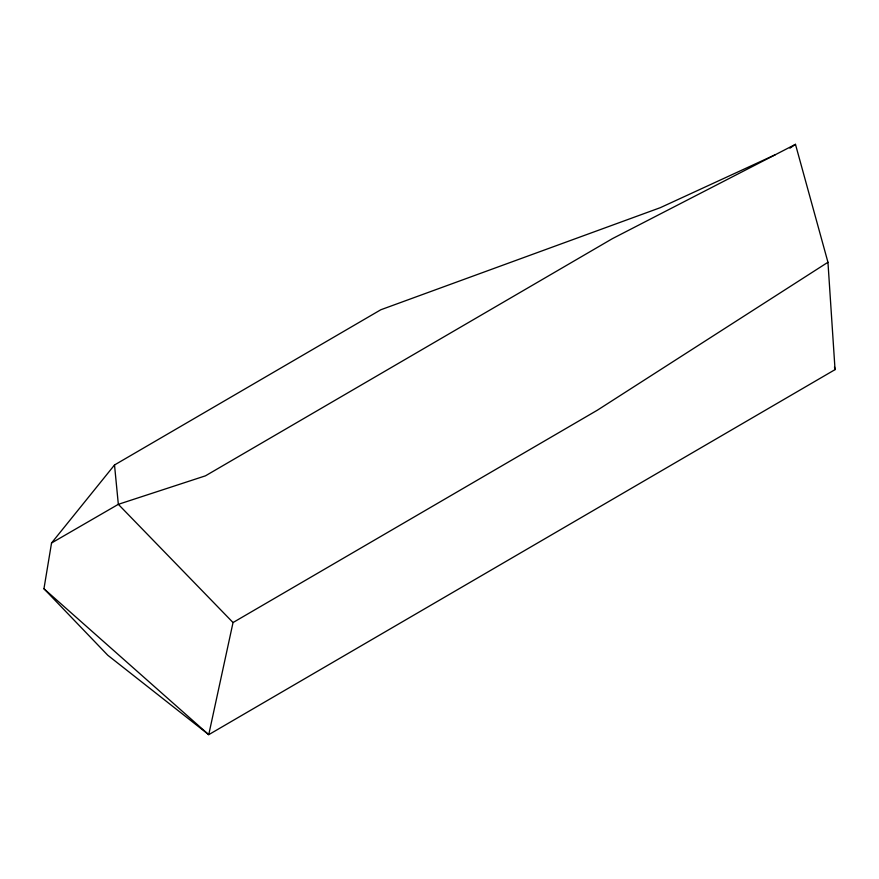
<?xml version="1.0" encoding="UTF-8"?>
<svg xmlns="http://www.w3.org/2000/svg" width="879" height="879" viewBox="0 0 879 879"><rect width="100%" height="100%" fill="white"/><g stroke="black" fill="none" stroke-linecap="round" stroke-linejoin="round"><path stroke-width="1.32" d="M51.542 543.002L118.335 504.326L205.455 475.836L612.465 238.616L795.473 144.332L827.952 262.261L835.05 369.63L208.741 734.668L107.798 655.273L43.95 588.743L51.542 543.002L114.512 464.98L380.816 309.76L660.228 207.708L775.201 154.77M827.952 262.261L597.401 410.174L233.034 622.541L208.741 734.668L43.95 588.743M789.924 148.199L795.473 144.332M233.034 622.541L118.335 504.326L114.512 464.98M834.479 366.95L835.05 369.63"/></g></svg>
